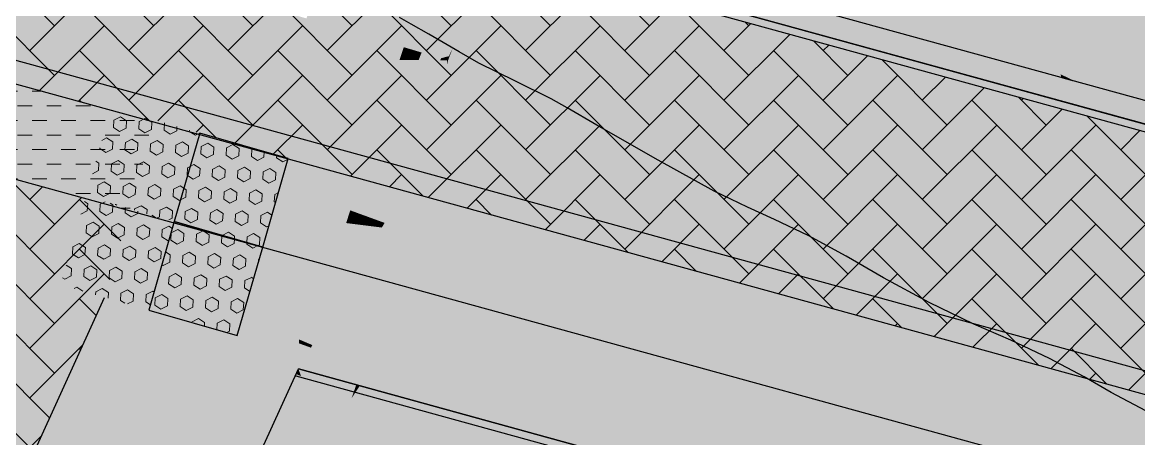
# Model space of a CAD drawing. Header units: millimetres. Extents: x 340454 to 342791, y 6993867 to 6995092.
# Drawn here: x 340715.465 to 340720.317, y 6994459.353 to 6994461.161 of the extents above; entities that cross this region are included whole.
import ezdxf

# ---------------------------------------------------------------- set-up
doc = ezdxf.new("R2010")
doc.units = ezdxf.units.MM
doc.header["$LTSCALE"] = 10
for name, color, linetype in [('A-MODELAGEM', 7, 'Continuous'), ('Alinhamento', 7, 'Continuous'), ('ANGICO', 7, 'Continuous'), ('Cotas', 7, 'Continuous'), ('F-HZ-CORREDOR-FEAT', 2, 'Continuous'), ('Lotes', 7, 'Continuous'), ('T-HM-CURVA_MESTRA', 20, 'Continuous'), ('TRAMA', 7, 'Continuous'), ('URB-Quadras', 3, 'Continuous')]:
    doc.layers.add(name, color=color, linetype=linetype)
pattern_1 = [(0, (337861.49948, 6993610.78793), (0.0635, 0.0635), [0.0635, -0.0635])]
pattern_2 = [(45, (337861.49948, 6993610.78793), (0, 0.215526147), [0.4572, -0.1524]), (135, (337861.60724, 6993610.8957), (2e-17, 0.215526147), [0.4572, -0.1524])]
pattern_3 = [(147, (337861.307297, 6993610.8433), (-0.0299511238, -0.0461206861), [0.03175, -0.0635]), (267, (337861.307297, 6993610.8433), (0.0549172477, -0.002878091), [0.03175, -0.0635]), (207, (337861.28067, 6993610.86059), (0.0249661239, -0.0489987771), [0.03175, -0.0635])]

msp = doc.modelspace()

# ---------------------------------------------------------------- hatches: boundary and pattern name
at = {"layer": 'ANGICO', "lineweight": 20, "transparency": 33554687}
h = msp.add_hatch(dxfattribs=at)
h.set_pattern_fill('DASH', color=253, scale=0.02, double=1)
h.set_pattern_definition(pattern_1)
h.paths.add_polyline_path([(340715.0564, 6994460.9969, -0.010047), (340714.912, 6994460.6217), (340715.9303, 6994460.3421), (340715.933, 6994460.3514), (340716.0411, 6994460.7265)])
at = {"layer": 'ANGICO', "lineweight": 20, "transparency": 33554679}
h = msp.add_hatch(dxfattribs=at)
h.set_pattern_fill('HEX', color=253, scale=0.01, angle=147, double=1)
h.set_pattern_definition(pattern_3)
h.paths.add_polyline_path([(340715.8516, 6994460.7911), (340715.7408, 6994460.4067), (340716.1252, 6994460.296), (340716.2359, 6994460.6804)])
h = msp.add_hatch(dxfattribs=at)
h.set_pattern_fill('HEX', color=253, scale=0.01, angle=147, double=1)
h.set_pattern_definition(pattern_3)
h.paths.add_polyline_path([(340716.2359, 6994460.6804), (340716.1252, 6994460.296), (340716.5096, 6994460.1853), (340716.6203, 6994460.5696)])
at = {"layer": 'ANGICO', "lineweight": 20, "transparency": 33554687}
h = msp.add_hatch(dxfattribs=at)
h.set_pattern_fill('DASH', color=253, scale=0.02, double=1)
h.set_pattern_definition(pattern_1)
h.paths.add_polyline_path([(340716.6203, 6994460.5696), (340716.5096, 6994460.1852), (340755.0742, 6994449.5915), (340755.1741, 6994449.976)])
at = {"layer": 'ANGICO', "lineweight": 20, "transparency": 33554679}
h = msp.add_hatch(dxfattribs=at)
h.set_pattern_fill('HEX', color=253, scale=0.01, angle=147, double=1)
h.set_pattern_definition([(147, (340714.82004, 6994458.419936), (-0.0299511, -0.0461207), [0.03175, -0.0635]), (267, (340714.82004, 6994458.419936), (0.0549172, -0.0028781), [0.03175, -0.0635]), (207, (340714.79341, 6994458.43723), (0.0249661, -0.0489988), [0.03175, -0.0635])])
h.paths.add_polyline_path([(340715.7408, 6994460.4067), (340715.6301, 6994460.0224), (340716.0145, 6994459.9116), (340716.1252, 6994460.296)])
h = msp.add_hatch(dxfattribs=at)
h.set_pattern_fill('HEX', color=253, scale=0.01, angle=147, double=1)
h.set_pattern_definition(pattern_3)
h.paths.add_polyline_path([(340716.1252, 6994460.296), (340716.0145, 6994459.9116), (340716.3988, 6994459.8009), (340716.5096, 6994460.1853)])
at = {"layer": 'ANGICO', "lineweight": 20, "transparency": 33554687}
h = msp.add_hatch(dxfattribs=at)
h.set_pattern_fill('DASH', color=253, scale=0.02, double=1)
h.set_pattern_definition(pattern_1)
h.paths.add_polyline_path([(340716.2109, 6994459.855), (340715.8223, 6994459.967), (340712.106, 6994451.8399), (340712.4722, 6994451.6724)])
at = {"layer": 'TRAMA'}
h = msp.add_hatch(dxfattribs=at)
h.set_pattern_fill('AR-HBONE', color=253, scale=0.0015)
h.set_pattern_definition(pattern_2)
edge = h.paths.add_edge_path()
edge.add_arc((340705.6499, 6994464.4001), 10.0032, 340.11008, 346.4156, ccw=False)
edge.add_line((340715.0564, 6994460.9969), (340716.0411, 6994460.7265))
edge.add_line((340716.0411, 6994460.7265), (340716.0438, 6994460.7357))
edge.add_line((340716.0438, 6994460.7357), (340716.4281, 6994460.625))
edge.add_line((340716.4281, 6994460.625), (340716.7862, 6994460.5218))
edge.add_line((340716.7862, 6994460.5218), (340730.9992, 6994456.6183))
edge.add_line((340730.9992, 6994456.6183), (340731.0148, 6994457.7548))
edge.add_line((340731.0148, 6994457.7548), (340715.3732, 6994462.0506))
h = msp.add_hatch(dxfattribs=at)
h.set_pattern_fill('AR-HBONE', color=253, scale=0.0015)
h.set_pattern_definition(pattern_2)
edge = h.paths.add_edge_path()
edge.add_line((340715.8223, 6994459.967), (340715.9303, 6994460.3421))
edge.add_line((340715.9303, 6994460.3421), (340714.912, 6994460.6217))
edge.add_arc((340705.6499, 6994464.4001), 10.0032, 336.95555, 337.80751, ccw=False)
edge.add_line((340714.8548, 6994460.4844), (340711.1097, 6994452.2956))
edge.add_line((340711.1097, 6994452.2956), (340711.4735, 6994452.1292))
edge.add_line((340711.4735, 6994452.1292), (340711.8372, 6994451.9628))
edge.add_line((340711.8372, 6994451.9628), (340712.1084, 6994451.8388))
edge.add_line((340712.1084, 6994451.8388), (340715.8223, 6994459.967))
h = msp.add_hatch(dxfattribs=at)
h.set_pattern_fill('AR-HBONE', color=253, scale=0.0015)
h.set_pattern_definition([(45, (340755.23036, 6994449.10018), (0, 0.21552615), [0.4572, -0.1524]), (135, (340755.33812, 6994449.20794), (2e-17, 0.21552615), [0.4572, -0.1524])])
h.paths.add_polyline_path([(340756.3296, 6994449.254), (340755.847, 6994449.3847), (340755.8457, 6994449.3797), (340754.4102, 6994449.7739), (340754.2778, 6994449.2917, 0.044622), (340755.9825, 6994447.9176)])
h.paths.add_polyline_path([(340716.6553, 6994459.6245), (340720.6048, 6994458.5397), (340720.6108, 6994458.5541), (340720.7985, 6994458.5612), (340720.7889, 6994458.4892), (340720.8948, 6994458.4601), (340720.9078, 6994458.4917), (340721.0493, 6994458.4739), (340721.0785, 6994458.4097), (340721.2063, 6994458.3746), (340721.2507, 6994458.4814), (340721.4384, 6994458.4885), (340721.4156, 6994458.3171), (340721.4964, 6994458.2949), (340721.5476, 6994458.419), (340721.6892, 6994458.4013), (340721.6922, 6994458.3945), (340721.8602, 6994458.4008), (340721.8337, 6994458.2022), (340721.9078, 6994458.1819), (340721.9694, 6994458.3313), (340722.111, 6994458.3136), (340722.2083, 6994458.0994), (340727.5233, 6994456.6396), (340727.5825, 6994456.7821), (340727.7702, 6994456.7892), (340727.7423, 6994456.5795), (340727.8136, 6994456.5599), (340727.8794, 6994456.7197), (340728.021, 6994456.7019), (340728.1242, 6994456.4746), (340728.1248, 6994456.4745), (340728.2223, 6994456.7094), (340728.41, 6994456.7165), (340728.3715, 6994456.4273), (340728.3399, 6994456.4154), (340728.5659, 6994456.3533), (340728.4543, 6994456.4893), (340728.5193, 6994456.647), (340728.6608, 6994456.6293), (340728.6639, 6994456.6225), (340728.8318, 6994456.6288), (340728.7933, 6994456.3396), (340728.7184, 6994456.3114), (340729.0176, 6994456.2293), (340728.8761, 6994456.4016), (340728.9411, 6994456.5593), (340729.0826, 6994456.5416), (340729.1841, 6994456.3181), (340729.09, 6994456.2094), (340754.2778, 6994449.2917), (340754.4102, 6994449.7739), (340716.7018, 6994460.1302), (340716.5096, 6994460.1853), (340716.3988, 6994459.8009), (340716.2109, 6994459.855), (340712.4722, 6994451.6724), (340712.5647, 6994451.6301), (340712.9269, 6994451.4645)])
h = msp.add_hatch(dxfattribs=at)
h.set_pattern_fill('MUDST', color=253, scale=0.8)
h.set_pattern_definition([(0, (340635.80378, 6994418.6693), (0.4, 0.2), [0.2, -0.2, 0, -0.2, 0, -0.2])])
edge = h.paths.add_edge_path()
edge.add_arc((340775.0185, 6994431.6768), 64.7097, 154.412233, 158.620376)
edge.add_line((340714.7618, 6994455.2664), (340748.2707, 6994448.0859))
edge.add_line((340748.2707, 6994448.0859), (340771.8655, 6994443.6619))
edge.add_arc((340774.748, 6994446.1866), 3.8318, 208.0053, 221.214, ccw=False)
edge.add_arc((340767.319, 6994441.4674), 4.9895, 35.8179, 101.4615)
edge.add_arc((340762.8138, 6994458.1365), 12.2919, 226.01774, 286.61018, ccw=False)
edge.add_line((340754.2778, 6994449.2917), (340716.6553, 6994459.6245))

# ---------------------------------------------------------------- linework, layer by layer
at = {"lineweight": 20}
msp.add_lwpolyline([(340722.6258, 6994477.3139, -0.021462), (340715.5969, 6994465.5717, -0.089425), (340715.3822, 6994462.0823), (340754.7892, 6994451.2595), (340758.9926, 6994467.4562), (340722.6258, 6994477.3139, -0.022322)], format="xyb", close=True, dxfattribs=at)
at = {"layer": 'A-MODELAGEM', "color": 161, "linetype": 'Continuous', "lineweight": -3}
for points in [[(340718.3876, 6994463.2629), (340717.8754, 6994461.3978), (340718.9418, 6994461.1049)], [(340719.4602, 6994462.9924), (340718.3876, 6994463.2629), (340718.9418, 6994461.1049)], [(340719.4602, 6994462.9924), (340718.9418, 6994461.1049), (340719.695, 6994460.898)], [(340719.4602, 6994462.9924), (340720.0567, 6994460.9883), (340720.5328, 6994462.7219)], [(340719.4602, 6994462.9924), (340719.9695, 6994460.9665), (340720.0567, 6994460.9883)], [(340719.4602, 6994462.9924), (340719.695, 6994460.898), (340719.9695, 6994460.9665)], [(340720.5328, 6994462.7219), (340720.0567, 6994460.9883), (340720.9071, 6994461.2006)], [(340719.9771, 6994460.9359), (340719.3393, 6994462.5521), (340719.3382, 6994462.5481)], [(340719.9771, 6994460.9359), (340719.8993, 6994461.2458), (340719.3393, 6994462.5521)], [(340719.9771, 6994460.9359), (340719.3371, 6994462.5442), (340719.296, 6994462.3943)], [(340719.9771, 6994460.9359), (340719.3382, 6994462.5481), (340719.3371, 6994462.5442)], [(340719.233, 6994461.1304), (340719.296, 6994462.3943), (340718.9688, 6994461.2031)], [(340719.233, 6994461.1304), (340719.9783, 6994460.9315), (340719.296, 6994462.3943)], [(340719.9772, 6994460.9358), (340719.9771, 6994460.9359), (340719.296, 6994462.3943)], [(340719.9772, 6994460.9356), (340719.9772, 6994460.9358), (340719.296, 6994462.3943)], [(340719.9783, 6994460.9315), (340719.9772, 6994460.9356), (340719.296, 6994462.3943)], [(340720.0341, 6994460.91), (340720.3666, 6994462.1167), (340719.8401, 6994461.4811)], [(340720.0341, 6994460.91), (340720.0352, 6994460.9097), (340720.3666, 6994462.1167)], [(340720.3173, 6994460.8321), (340720.3666, 6994462.1167), (340720.0352, 6994460.9097)], [(340716.6996, 6994461.1784), (340716.8141, 6994461.1446), (340716.8674, 6994461.6746)], [(340716.8674, 6994461.6746), (340716.8141, 6994461.1446), (340717.0865, 6994461.6144)], [(340716.8141, 6994461.1446), (340716.975, 6994461.097), (340717.0865, 6994461.6144)], [(340716.975, 6994461.097), (340717.1367, 6994461.6006), (340717.0865, 6994461.6144)], [(340716.975, 6994461.097), (340717.0117, 6994461.0862), (340717.1367, 6994461.6006)], [(340717.0117, 6994461.0862), (340717.1541, 6994461.5958), (340717.1367, 6994461.6006)], [(340717.0117, 6994461.0862), (340717.0244, 6994461.0824), (340717.1541, 6994461.5958)], [(340717.0244, 6994461.0824), (340717.1223, 6994461.0535), (340717.1541, 6994461.5958)], [(340717.1541, 6994461.5958), (340717.1223, 6994461.0535), (340717.2881, 6994461.5591)], [(340715.0903, 6994461.0086), (340715.6794, 6994461.4799), (340715.3463, 6994461.5712)], [(340717.1223, 6994461.0535), (340717.1562, 6994461.0435), (340717.2881, 6994461.5591)], [(340717.1562, 6994461.0435), (340717.3345, 6994461.5463), (340717.2881, 6994461.5591)], [(340717.1562, 6994461.0435), (340717.181, 6994461.0361), (340717.3345, 6994461.5463)], [(340717.181, 6994461.0361), (340717.3686, 6994461.5369), (340717.3345, 6994461.5463)], [(340717.181, 6994461.0361), (340717.1999, 6994461.0305), (340717.3686, 6994461.5369)], [(340717.1999, 6994461.0305), (340717.3945, 6994461.5298), (340717.3686, 6994461.5369)], [(340717.1999, 6994461.0305), (340717.3385, 6994461.1224), (340717.3945, 6994461.5298)], [(340717.3109, 6994460.9799), (340717.5577, 6994461.485), (340717.355, 6994461.0905)], [(340717.3109, 6994460.9799), (340717.5881, 6994461.4767), (340717.5577, 6994461.485)], [(340717.3945, 6994461.5298), (340717.3385, 6994461.1224), (340717.4133, 6994461.5247)], [(340717.3385, 6994461.1224), (340717.4773, 6994461.4241), (340717.4133, 6994461.5247)], [(340717.3401, 6994461.0596), (340717.3466, 6994461.073), (340717.5136, 6994461.4971)], [(340717.3401, 6994461.0596), (340717.5136, 6994461.4971), (340717.4773, 6994461.4241)], [(340717.3466, 6994461.073), (340717.5204, 6994461.4953), (340717.5136, 6994461.4971)], [(340717.3466, 6994461.073), (340717.355, 6994461.0905), (340717.5204, 6994461.4953)], [(340717.355, 6994461.0905), (340717.5262, 6994461.4937), (340717.5204, 6994461.4953)], [(340717.355, 6994461.0905), (340717.5465, 6994461.4881), (340717.5262, 6994461.4937)], [(340717.355, 6994461.0905), (340717.5577, 6994461.485), (340717.5465, 6994461.4881)], [(340715.0903, 6994461.0086), (340715.0919, 6994461.0086), (340715.6794, 6994461.4799)], [(340715.0919, 6994461.0086), (340715.9719, 6994461.3935), (340715.6794, 6994461.4799)], [(340717.2862, 6994460.8819), (340717.4499, 6994461.0404), (340717.5881, 6994461.4767)], [(340717.2862, 6994460.8819), (340717.5881, 6994461.4767), (340717.3109, 6994460.9799)], [(340717.7249, 6994460.4063), (340717.7191, 6994461.4407), (340717.3948, 6994460.8922)], [(340717.3948, 6994460.8922), (340717.7191, 6994461.4407), (340717.4768, 6994461.0879)], [(340717.4499, 6994461.0404), (340717.6245, 6994461.4667), (340717.5881, 6994461.4767)], [(340717.4768, 6994461.0879), (340717.6245, 6994461.4667), (340717.4499, 6994461.0404)], [(340717.4768, 6994461.0879), (340717.6343, 6994461.464), (340717.6245, 6994461.4667)], [(340717.4768, 6994461.0879), (340717.6827, 6994461.4507), (340717.6343, 6994461.464)], [(340717.4768, 6994461.0879), (340717.7191, 6994461.4407), (340717.6827, 6994461.4507)], [(340717.7249, 6994460.4063), (340717.7503, 6994461.4321), (340717.7191, 6994461.4407)], [(340720.0341, 6994460.91), (340720.0341, 6994460.91), (340719.8401, 6994461.4811)], [(340720.0341, 6994460.91), (340719.8401, 6994461.4811), (340719.8423, 6994461.4724)], [(340720.034, 6994460.9101), (340720.0341, 6994460.91), (340719.8423, 6994461.4724)], [(340720.034, 6994460.9101), (340719.8423, 6994461.4724), (340719.8993, 6994461.2458)], [(340715.0919, 6994461.0086), (340716.6955, 6994460.9999), (340715.9719, 6994461.3935)], [(340715.9719, 6994461.3935), (340716.6955, 6994460.9999), (340716.6996, 6994461.1784)], [(340717.335, 6994461.0489), (340717.4773, 6994461.4241), (340717.3385, 6994461.1224)], [(340717.335, 6994461.0489), (340717.3401, 6994461.0596), (340717.4773, 6994461.4241)], [(340717.7249, 6994460.4063), (340717.7406, 6994460.4102), (340717.7503, 6994461.4321)], [(340717.7406, 6994460.4102), (340717.7544, 6994460.4136), (340717.7503, 6994461.4321)], [(340717.7544, 6994460.4136), (340717.7772, 6994461.4247), (340717.7503, 6994461.4321)], [(340717.7544, 6994460.4136), (340717.7935, 6994460.4234), (340717.7772, 6994461.4247)], [(340717.7935, 6994460.4234), (340717.8516, 6994461.4043), (340717.7772, 6994461.4247)], [(340717.7935, 6994460.4234), (340717.8064, 6994460.4266), (340717.8516, 6994461.4043)], [(340717.8064, 6994460.4266), (340717.8754, 6994461.3978), (340717.8516, 6994461.4043)], [(340717.8064, 6994460.4266), (340718.6096, 6994460.6271), (340717.8754, 6994461.3978)], [(340717.8754, 6994461.3978), (340718.6096, 6994460.6271), (340718.9418, 6994461.1049)], [(340720.0267, 6994460.9121), (340720.034, 6994460.9101), (340719.8993, 6994461.2458)], [(340720.0267, 6994460.9121), (340719.8993, 6994461.2458), (340719.9771, 6994460.9359)], [(340720.9071, 6994461.2006), (340720.0567, 6994460.9883), (340721.0748, 6994460.5191)], [(340716.6996, 6994461.1784), (340716.6955, 6994460.9999), (340716.8141, 6994461.1446)], [(340716.6955, 6994460.9999), (340716.7995, 6994460.9993), (340716.8141, 6994461.1446)], [(340716.8141, 6994461.1446), (340716.7995, 6994460.9993), (340716.9537, 6994460.9985)], [(340716.8141, 6994461.1446), (340716.9537, 6994460.9985), (340716.975, 6994461.097)], [(340716.975, 6994461.097), (340716.9537, 6994460.9985), (340716.9904, 6994460.9983)], [(340716.975, 6994461.097), (340716.9904, 6994460.9983), (340717.0117, 6994461.0862)], [(340717.1999, 6994461.0305), (340717.2847, 6994461.0055), (340717.3385, 6994461.1224)], [(340717.2847, 6994461.0055), (340717.3185, 6994461.0146), (340717.3385, 6994461.1224)], [(340717.3185, 6994461.0146), (340717.335, 6994461.0489), (340717.3385, 6994461.1224)], [(340718.6096, 6994460.6271), (340718.9133, 6994460.7029), (340718.9418, 6994461.1049)], [(340718.9133, 6994460.7029), (340719.695, 6994460.898), (340718.9418, 6994461.1049)], [(340719.9799, 6994460.925), (340719.9783, 6994460.9315), (340719.233, 6994461.1304)], [(340717.0117, 6994461.0862), (340716.9904, 6994460.9983), (340717.0032, 6994460.9982)], [(340717.0117, 6994461.0862), (340717.0032, 6994460.9982), (340717.0244, 6994461.0824)], [(340717.0032, 6994460.9982), (340717.104, 6994460.9976), (340717.0244, 6994461.0824)], [(340717.0244, 6994461.0824), (340717.104, 6994460.9976), (340717.1223, 6994461.0535)], [(340717.104, 6994460.9976), (340717.1399, 6994460.9975), (340717.1223, 6994461.0535)], [(340717.1223, 6994461.0535), (340717.1399, 6994460.9975), (340717.1562, 6994461.0435)], [(340717.3109, 6994460.9799), (340717.355, 6994461.0905), (340717.3151, 6994460.9965)], [(340717.3151, 6994460.9965), (340717.355, 6994461.0905), (340717.3466, 6994461.073)], [(340717.3151, 6994460.9965), (340717.3466, 6994461.073), (340717.3401, 6994461.0596)], [(340717.3151, 6994460.9965), (340717.3401, 6994461.0596), (340717.335, 6994461.0489)], [(340717.3151, 6994460.9965), (340717.335, 6994461.0489), (340717.3185, 6994461.0146)], [(340717.3948, 6994460.8922), (340717.4768, 6994461.0879), (340717.4499, 6994461.0404)], [(340715.0514, 6994460.9264), (340715.6687, 6994460.4403), (340715.0862, 6994461.0025)], [(340715.0862, 6994461.0025), (340715.6687, 6994460.4403), (340715.7584, 6994460.4291)], [(340715.0862, 6994461.0025), (340715.7584, 6994460.4291), (340715.0982, 6994460.9984)], [(340715.0919, 6994461.0086), (340715.0982, 6994460.9984), (340716.6955, 6994460.9999)], [(340715.0982, 6994460.9984), (340716.682, 6994460.4206), (340716.6955, 6994460.9999)], [(340716.6955, 6994460.9999), (340716.682, 6994460.4206), (340716.7995, 6994460.9993)], [(340716.7995, 6994460.9993), (340716.682, 6994460.4206), (340716.7391, 6994460.3998)], [(340716.7995, 6994460.9993), (340716.7391, 6994460.3998), (340716.9537, 6994460.9985)], [(340717.1399, 6994460.9975), (340717.1665, 6994460.9973), (340717.1562, 6994461.0435)], [(340717.1562, 6994461.0435), (340717.1665, 6994460.9973), (340717.181, 6994461.0361)], [(340717.1665, 6994460.9973), (340717.1869, 6994460.9972), (340717.181, 6994461.0361)], [(340717.181, 6994461.0361), (340717.1869, 6994460.9972), (340717.1999, 6994461.0305)], [(340717.1869, 6994460.9972), (340717.2807, 6994460.9967), (340717.1999, 6994461.0305)], [(340717.1999, 6994461.0305), (340717.2807, 6994460.9967), (340717.2847, 6994461.0055)], [(340717.2275, 6994460.6487), (340717.4499, 6994461.0404), (340717.2862, 6994460.8819)], [(340717.2275, 6994460.6487), (340717.3762, 6994460.8606), (340717.4499, 6994461.0404)], [(340717.2807, 6994460.9967), (340717.3097, 6994460.9965), (340717.2847, 6994461.0055)], [(340717.2847, 6994461.0055), (340717.3104, 6994460.9979), (340717.3185, 6994461.0146)], [(340717.2847, 6994461.0055), (340717.3097, 6994460.9965), (340717.3104, 6994460.9979)], [(340717.3104, 6994460.9979), (340717.3151, 6994460.9965), (340717.3185, 6994461.0146)], [(340717.3948, 6994460.8922), (340717.4499, 6994461.0404), (340717.3762, 6994460.8606)], [(340715.0982, 6994460.9984), (340715.7633, 6994460.4285), (340716.682, 6994460.4206)], [(340715.0982, 6994460.9984), (340715.7584, 6994460.4291), (340715.7633, 6994460.4285)], [(340716.7391, 6994460.3998), (340716.8184, 6994460.3709), (340716.9537, 6994460.9985)], [(340716.9537, 6994460.9985), (340716.8184, 6994460.3709), (340716.8363, 6994460.3643)], [(340716.9537, 6994460.9985), (340716.8363, 6994460.3643), (340716.9904, 6994460.9983)], [(340716.8363, 6994460.3643), (340716.8425, 6994460.3621), (340716.9904, 6994460.9983)], [(340716.9904, 6994460.9983), (340716.8425, 6994460.3621), (340717.0032, 6994460.9982)], [(340716.8425, 6994460.3621), (340716.89, 6994460.3448), (340717.0032, 6994460.9982)], [(340717.0032, 6994460.9982), (340716.89, 6994460.3448), (340717.104, 6994460.9976)], [(340716.89, 6994460.3448), (340716.9063, 6994460.3388), (340717.104, 6994460.9976)], [(340716.9063, 6994460.3388), (340717.1399, 6994460.9975), (340717.104, 6994460.9976)], [(340716.9063, 6994460.3388), (340716.9182, 6994460.3345), (340717.1399, 6994460.9975)], [(340716.9182, 6994460.3345), (340717.1665, 6994460.9973), (340717.1399, 6994460.9975)], [(340716.9182, 6994460.3345), (340716.9273, 6994460.3311), (340717.1665, 6994460.9973)], [(340716.9273, 6994460.3311), (340717.1869, 6994460.9972), (340717.1665, 6994460.9973)], [(340716.9273, 6994460.3311), (340716.9678, 6994460.3164), (340717.1869, 6994460.9972)], [(340716.9678, 6994460.3164), (340717.2807, 6994460.9967), (340717.1869, 6994460.9972)], [(340716.9678, 6994460.3164), (340716.98, 6994460.3119), (340717.2807, 6994460.9967)], [(340716.98, 6994460.3119), (340717.3097, 6994460.9965), (340717.2807, 6994460.9967)], [(340716.98, 6994460.3119), (340717.3109, 6994460.9799), (340717.3097, 6994460.9965)], [(340716.98, 6994460.3119), (340716.9839, 6994460.3105), (340717.3109, 6994460.9799)], [(340716.9839, 6994460.3105), (340717.2862, 6994460.8819), (340717.3109, 6994460.9799)], [(340717.3097, 6994460.9965), (340717.3151, 6994460.9965), (340717.3104, 6994460.9979)], [(340717.3097, 6994460.9965), (340717.3109, 6994460.9799), (340717.3151, 6994460.9965)], [(340719.9695, 6994460.9665), (340719.695, 6994460.898), (340720.0083, 6994460.812)], [(340720.0567, 6994460.9883), (340719.9695, 6994460.9665), (340720.0083, 6994460.812)], [(340720.0567, 6994460.9883), (340720.0083, 6994460.812), (340721.0748, 6994460.5191)], [(340715.0514, 6994460.9264), (340715.0321, 6994460.8721), (340715.6003, 6994460.4489)], [(340715.0514, 6994460.9264), (340715.6003, 6994460.4489), (340715.6687, 6994460.4403)], [(340720.0266, 6994460.9121), (340720.0267, 6994460.9121), (340719.9771, 6994460.9359)], [(340720.0266, 6994460.9121), (340719.9771, 6994460.9359), (340719.9772, 6994460.9358)], [(340720.0265, 6994460.9121), (340720.0266, 6994460.9121), (340719.9772, 6994460.9358)], [(340720.0265, 6994460.9121), (340719.9772, 6994460.9358), (340719.9772, 6994460.9356)], [(340720.0265, 6994460.9121), (340719.9772, 6994460.9356), (340719.9817, 6994460.9245)], [(340719.9815, 6994460.9245), (340719.9817, 6994460.9245), (340719.9772, 6994460.9356)], [(340719.9815, 6994460.9245), (340719.9772, 6994460.9356), (340719.9783, 6994460.9315)], [(340719.9815, 6994460.9245), (340719.9783, 6994460.9315), (340719.9799, 6994460.925)], [(340715.0321, 6994460.8721), (340714.972, 6994460.7033), (340715.6003, 6994460.4489)], [(340716.9839, 6994460.3105), (340716.9943, 6994460.3067), (340717.2862, 6994460.8819)], [(340716.9943, 6994460.3067), (340717.2275, 6994460.6487), (340717.2862, 6994460.8819)], [(340717.1291, 6994460.2575), (340717.7249, 6994460.4063), (340717.3948, 6994460.8922)], [(340717.1291, 6994460.2575), (340717.3948, 6994460.8922), (340717.3762, 6994460.8606)], [(340717.1291, 6994460.2575), (340717.3762, 6994460.8606), (340717.2102, 6994460.5798)], [(340717.2102, 6994460.5798), (340717.3762, 6994460.8606), (340717.2275, 6994460.6487)], [(340718.7973, 6994459.0705), (340719.695, 6994460.898), (340718.9133, 6994460.7029)], [(340718.7973, 6994459.0705), (340720.0083, 6994460.812), (340719.695, 6994460.898)], [(340718.7973, 6994459.0705), (340719.8639, 6994458.7776), (340720.0083, 6994460.812)], [(340719.8639, 6994458.7776), (340721.0748, 6994460.5191), (340720.0083, 6994460.812)], [(340714.9121, 6994460.535), (340715.6003, 6994460.4489), (340714.972, 6994460.7033)], [(340718.7973, 6994459.0705), (340718.9133, 6994460.7029), (340718.6096, 6994460.6271)], [(340716.9943, 6994460.3067), (340717.0267, 6994460.2949), (340717.2275, 6994460.6487)], [(340717.0267, 6994460.2949), (340717.2102, 6994460.5798), (340717.2275, 6994460.6487)], [(340717.7308, 6994459.3634), (340718.7973, 6994459.0705), (340718.6096, 6994460.6271)], [(340717.7308, 6994459.3634), (340718.6096, 6994460.6271), (340717.8064, 6994460.4266)], [(340717.0267, 6994460.2949), (340717.0391, 6994460.2904), (340717.2102, 6994460.5798)], [(340717.0391, 6994460.2904), (340717.1291, 6994460.2575), (340717.2102, 6994460.5798)], [(340714.9083, 6994460.5241), (340714.8667, 6994460.4182), (340715.8207, 6994460.0732)], [(340714.9088, 6994460.5254), (340714.9083, 6994460.5241), (340715.8207, 6994460.0732)], [(340714.9095, 6994460.5272), (340714.9088, 6994460.5254), (340715.8262, 6994460.0712)], [(340714.9088, 6994460.5254), (340715.8207, 6994460.0732), (340715.8262, 6994460.0712)], [(340714.9088, 6994460.5254), (340715.8262, 6994460.0712), (340714.9088, 6994460.5254)], [(340714.9095, 6994460.5272), (340715.8262, 6994460.0712), (340714.9544, 6994460.509)], [(340714.9107, 6994460.5308), (340715.6003, 6994460.4489), (340714.9121, 6994460.535)], [(340714.9107, 6994460.5308), (340714.9544, 6994460.509), (340715.6003, 6994460.4489)], [(340719.8639, 6994458.7776), (340720.9304, 6994458.4847), (340721.0748, 6994460.5191)], [(340714.9544, 6994460.509), (340716.2632, 6994459.9551), (340715.6003, 6994460.4489)], [(340714.9544, 6994460.509), (340715.8484, 6994460.0632), (340716.2632, 6994459.9551)], [(340714.9544, 6994460.509), (340715.8262, 6994460.0712), (340715.8484, 6994460.0632)], [(340714.8664, 6994460.4174), (340714.8661, 6994460.4165), (340716.6643, 6994459.6563)], [(340714.8664, 6994460.4174), (340715.8207, 6994460.0732), (340714.8667, 6994460.4182)], [(340714.8664, 6994460.4174), (340716.6643, 6994459.6563), (340715.8207, 6994460.0732)], [(340715.6003, 6994460.4489), (340716.2632, 6994459.9551), (340715.6687, 6994460.4403)], [(340715.6687, 6994460.4403), (340716.31, 6994459.9353), (340715.7584, 6994460.4291)], [(340715.6687, 6994460.4403), (340716.2632, 6994459.9551), (340716.31, 6994459.9353)], [(340715.7584, 6994460.4291), (340716.3641, 6994459.9124), (340715.7633, 6994460.4285)], [(340715.7584, 6994460.4291), (340716.31, 6994459.9353), (340716.3641, 6994459.9124)], [(340715.7633, 6994460.4285), (340716.6795, 6994460.3138), (340716.682, 6994460.4206)], [(340715.7633, 6994460.4285), (340716.3668, 6994459.9112), (340716.6795, 6994460.3138)], [(340715.7633, 6994460.4285), (340716.3641, 6994459.9124), (340716.3668, 6994459.9112)], [(340716.682, 6994460.4206), (340716.6795, 6994460.3138), (340716.7391, 6994460.3998)], [(340717.7308, 6994459.3634), (340717.8064, 6994460.4266), (340717.7935, 6994460.4234)], [(340717.7308, 6994459.3634), (340717.7935, 6994460.4234), (340717.7544, 6994460.4136)], [(340714.866, 6994460.4163), (340714.7192, 6994460.08), (340716.5435, 6994459.6826)], [(340714.866, 6994460.4163), (340716.6643, 6994459.6563), (340714.8661, 6994460.4165)], [(340714.866, 6994460.4163), (340716.5435, 6994459.6826), (340716.6643, 6994459.6563)], [(340716.6795, 6994460.3138), (340716.7298, 6994460.3075), (340716.7391, 6994460.3998)], [(340716.7391, 6994460.3998), (340716.7298, 6994460.3075), (340716.8184, 6994460.3709)], [(340716.7298, 6994460.3075), (340716.8027, 6994460.2984), (340716.8184, 6994460.3709)], [(340716.8184, 6994460.3709), (340716.8027, 6994460.2984), (340716.8363, 6994460.3643)], [(340717.7308, 6994459.3634), (340717.7249, 6994460.4063), (340717.1291, 6994460.2575)], [(340717.7308, 6994459.3634), (340717.7406, 6994460.4102), (340717.7249, 6994460.4063)], [(340717.7308, 6994459.3634), (340717.7544, 6994460.4136), (340717.7406, 6994460.4102)], [(340716.8027, 6994460.2984), (340716.8198, 6994460.2962), (340716.8363, 6994460.3643)], [(340716.8363, 6994460.3643), (340716.8198, 6994460.2962), (340716.8257, 6994460.2955)], [(340716.8363, 6994460.3643), (340716.8257, 6994460.2955), (340716.8425, 6994460.3621)], [(340716.8425, 6994460.3621), (340716.8257, 6994460.2955), (340716.8719, 6994460.2897)], [(340716.8425, 6994460.3621), (340716.8719, 6994460.2897), (340716.89, 6994460.3448)], [(340716.8719, 6994460.2897), (340716.8882, 6994460.2877), (340716.89, 6994460.3448)], [(340716.89, 6994460.3448), (340716.8882, 6994460.2877), (340716.9063, 6994460.3388)], [(340716.8882, 6994460.2877), (340716.9002, 6994460.2862), (340716.9063, 6994460.3388)], [(340716.9063, 6994460.3388), (340716.9002, 6994460.2862), (340716.9182, 6994460.3345)], [(340716.9002, 6994460.2862), (340716.9093, 6994460.285), (340716.9182, 6994460.3345)], [(340716.9182, 6994460.3345), (340716.9093, 6994460.285), (340716.9273, 6994460.3311)], [(340716.9093, 6994460.285), (340716.951, 6994460.2798), (340716.9273, 6994460.3311)], [(340716.9273, 6994460.3311), (340716.951, 6994460.2798), (340716.9678, 6994460.3164)], [(340716.3668, 6994459.9112), (340716.6672, 6994459.7841), (340716.6795, 6994460.3138)], [(340716.6795, 6994460.3138), (340716.6672, 6994459.7841), (340716.7298, 6994460.3075)], [(340716.7298, 6994460.3075), (340716.6672, 6994459.7841), (340716.6767, 6994459.7801)], [(340716.7298, 6994460.3075), (340716.6767, 6994459.7801), (340716.8027, 6994460.2984)], [(340716.8027, 6994460.2984), (340716.6767, 6994459.7801), (340716.6898, 6994459.7746)], [(340716.8027, 6994460.2984), (340716.6898, 6994459.7746), (340716.8198, 6994460.2962)], [(340716.8198, 6994460.2962), (340716.6898, 6994459.7746), (340716.6927, 6994459.7733)], [(340716.8198, 6994460.2962), (340716.6927, 6994459.7733), (340716.8257, 6994460.2955)], [(340716.8257, 6994460.2955), (340716.6927, 6994459.7733), (340716.6937, 6994459.7729)], [(340716.8257, 6994460.2955), (340716.6937, 6994459.7729), (340716.7014, 6994459.7696)], [(340716.8257, 6994460.2955), (340716.7014, 6994459.7696), (340716.8719, 6994460.2897)], [(340716.7014, 6994459.7696), (340716.7041, 6994459.7685), (340716.8719, 6994460.2897)], [(340716.7041, 6994459.7685), (340716.8882, 6994460.2877), (340716.8719, 6994460.2897)], [(340716.7041, 6994459.7685), (340716.706, 6994459.7677), (340716.8882, 6994460.2877)], [(340716.706, 6994459.7677), (340716.9002, 6994460.2862), (340716.8882, 6994460.2877)], [(340716.706, 6994459.7677), (340716.7075, 6994459.7671), (340716.9002, 6994460.2862)], [(340716.7075, 6994459.7671), (340716.9093, 6994460.285), (340716.9002, 6994460.2862)], [(340716.7075, 6994459.7671), (340716.714, 6994459.7643), (340716.9093, 6994460.285)], [(340716.714, 6994459.7643), (340716.951, 6994460.2798), (340716.9093, 6994460.285)], [(340716.714, 6994459.7643), (340716.7159, 6994459.7635), (340716.951, 6994460.2798)], [(340716.7159, 6994459.7635), (340716.9638, 6994460.2782), (340716.951, 6994460.2798)], [(340716.7159, 6994459.7635), (340716.7165, 6994459.7632), (340716.9638, 6994460.2782)], [(340716.7165, 6994459.7632), (340716.9679, 6994460.2777), (340716.9638, 6994460.2782)], [(340716.7165, 6994459.7632), (340716.7182, 6994459.7625), (340716.9679, 6994460.2777)], [(340716.7182, 6994459.7625), (340716.9789, 6994460.2763), (340716.9679, 6994460.2777)], [(340716.7182, 6994459.7625), (340716.7233, 6994459.7604), (340716.9789, 6994460.2763)], [(340716.7233, 6994459.7604), (340717.0137, 6994460.272), (340716.9789, 6994460.2763)], [(340716.7233, 6994459.7604), (340716.7253, 6994459.7595), (340717.0137, 6994460.272)], [(340716.7253, 6994459.7595), (340717.0272, 6994460.2703), (340717.0137, 6994460.272)], [(340716.951, 6994460.2798), (340716.9638, 6994460.2782), (340716.9678, 6994460.3164)], [(340716.9678, 6994460.3164), (340716.9638, 6994460.2782), (340716.98, 6994460.3119)], [(340716.9638, 6994460.2782), (340716.9679, 6994460.2777), (340716.98, 6994460.3119)], [(340716.9679, 6994460.2777), (340716.9839, 6994460.3105), (340716.98, 6994460.3119)], [(340716.9679, 6994460.2777), (340716.9789, 6994460.2763), (340716.9839, 6994460.3105)], [(340716.9839, 6994460.3105), (340716.9789, 6994460.2763), (340716.9943, 6994460.3067)], [(340716.9789, 6994460.2763), (340717.0137, 6994460.272), (340716.9943, 6994460.3067)], [(340716.9943, 6994460.3067), (340717.0137, 6994460.272), (340717.0267, 6994460.2949)], [(340717.0137, 6994460.272), (340717.0272, 6994460.2703), (340717.0267, 6994460.2949)], [(340717.0267, 6994460.2949), (340717.0272, 6994460.2703), (340717.0391, 6994460.2904)], [(340717.0272, 6994460.2703), (340717.1291, 6994460.2575), (340717.0391, 6994460.2904)], [(340716.7253, 6994459.7595), (340716.9439, 6994459.667), (340717.0272, 6994460.2703)], [(340717.0272, 6994460.2703), (340716.9439, 6994459.667), (340717.1291, 6994460.2575)], [(340716.9439, 6994459.667), (340717.0191, 6994459.5589), (340717.1291, 6994460.2575)], [(340717.0191, 6994459.5589), (340717.7308, 6994459.3634), (340717.1291, 6994460.2575)], [(340714.7192, 6994460.08), (340714.63, 6994459.8706), (340716.5435, 6994459.6826)], [(340715.8207, 6994460.0732), (340716.6643, 6994459.6563), (340715.8262, 6994460.0712)], [(340715.8262, 6994460.0712), (340716.6643, 6994459.6563), (340715.8484, 6994460.0632)], [(340715.8484, 6994460.0632), (340716.6643, 6994459.6563), (340716.3725, 6994459.8736)], [(340715.8484, 6994460.0632), (340716.3725, 6994459.8736), (340716.2632, 6994459.9551)], [(340716.2632, 6994459.9551), (340716.3725, 6994459.8736), (340716.31, 6994459.9353)], [(340716.31, 6994459.9353), (340716.3725, 6994459.8736), (340716.4017, 6994459.8631)], [(340716.31, 6994459.9353), (340716.4017, 6994459.8631), (340716.3641, 6994459.9124)], [(340716.3641, 6994459.9124), (340716.4368, 6994459.8504), (340716.3668, 6994459.9112)], [(340716.3641, 6994459.9124), (340716.4017, 6994459.8631), (340716.4368, 6994459.8504)], [(340716.3668, 6994459.9112), (340716.4386, 6994459.8498), (340716.6672, 6994459.7841)], [(340716.3668, 6994459.9112), (340716.4368, 6994459.8504), (340716.4386, 6994459.8498)], [(340714.6171, 6994459.8399), (340714.6134, 6994459.8325), (340715.711, 6994459.0073)], [(340714.6171, 6994459.8399), (340715.711, 6994459.0073), (340714.6242, 6994459.8362)], [(340714.6177, 6994459.8412), (340716.6239, 6994459.5678), (340714.6239, 6994459.8564)], [(340714.6177, 6994459.8412), (340714.6242, 6994459.8362), (340716.6239, 6994459.5678)], [(340714.6245, 6994459.8579), (340714.6239, 6994459.8564), (340716.6239, 6994459.5678)], [(340714.6242, 6994459.8362), (340715.7177, 6994459.0059), (340716.3429, 6994458.9529)], [(340714.6242, 6994459.8362), (340715.711, 6994459.0073), (340715.7177, 6994459.0059)], [(340714.6242, 6994459.8362), (340716.3429, 6994458.9529), (340716.6239, 6994459.5678)], [(340714.6245, 6994459.8579), (340716.5845, 6994459.6647), (340714.6298, 6994459.8703)], [(340714.6245, 6994459.8579), (340716.6239, 6994459.5678), (340716.5845, 6994459.6647)], [(340714.63, 6994459.8706), (340714.6298, 6994459.8703), (340716.5845, 6994459.6647)], [(340714.63, 6994459.8706), (340716.5845, 6994459.6647), (340716.5435, 6994459.6826)], [(340716.3725, 6994459.8736), (340716.6643, 6994459.6563), (340716.4017, 6994459.8631)], [(340716.4017, 6994459.8631), (340716.6643, 6994459.6563), (340716.4368, 6994459.8504)], [(340716.4368, 6994459.8504), (340716.6643, 6994459.6563), (340716.4386, 6994459.8498)], [(340716.4386, 6994459.8498), (340716.6643, 6994459.6563), (340716.6669, 6994459.7672)], [(340716.4386, 6994459.8498), (340716.6669, 6994459.7672), (340716.6672, 6994459.7841)], [(340714.3453, 6994459.3008), (340715.711, 6994459.0073), (340714.5928, 6994459.7916)], [(340714.6134, 6994459.8325), (340714.5928, 6994459.7916), (340715.711, 6994459.0073)], [(340716.6669, 6994459.7672), (340716.6643, 6994459.6563), (340716.6751, 6994459.7642)], [(340716.6751, 6994459.7642), (340716.6643, 6994459.6563), (340716.6867, 6994459.76)], [(340716.6867, 6994459.76), (340716.6643, 6994459.6563), (340716.6893, 6994459.7591)], [(340716.6893, 6994459.7591), (340716.6643, 6994459.6563), (340716.6902, 6994459.7588)], [(340716.6902, 6994459.7588), (340716.6643, 6994459.6563), (340716.6971, 6994459.7563)], [(340716.6643, 6994459.6563), (340716.6994, 6994459.7554), (340716.6971, 6994459.7563)], [(340716.6643, 6994459.6563), (340716.7012, 6994459.7548), (340716.6994, 6994459.7554)], [(340716.6643, 6994459.6563), (340716.7025, 6994459.7543), (340716.7012, 6994459.7548)], [(340716.6643, 6994459.6563), (340716.7084, 6994459.7522), (340716.7025, 6994459.7543)], [(340716.6643, 6994459.6563), (340716.7101, 6994459.7515), (340716.7084, 6994459.7522)], [(340716.6643, 6994459.6563), (340716.7107, 6994459.7513), (340716.7101, 6994459.7515)], [(340716.6643, 6994459.6563), (340716.7122, 6994459.7508), (340716.7107, 6994459.7513)], [(340716.6643, 6994459.6563), (340716.7169, 6994459.7491), (340716.7122, 6994459.7508)], [(340716.6643, 6994459.6563), (340716.7187, 6994459.7484), (340716.7169, 6994459.7491)], [(340716.6643, 6994459.6563), (340716.916, 6994459.5872), (340716.7187, 6994459.7484)], [(340716.6672, 6994459.7841), (340716.6669, 6994459.7672), (340716.6767, 6994459.7801)], [(340716.6669, 6994459.7672), (340716.6751, 6994459.7642), (340716.6767, 6994459.7801)], [(340716.6767, 6994459.7801), (340716.6751, 6994459.7642), (340716.6898, 6994459.7746)], [(340716.6751, 6994459.7642), (340716.6867, 6994459.76), (340716.6898, 6994459.7746)], [(340716.6898, 6994459.7746), (340716.6867, 6994459.76), (340716.6927, 6994459.7733)], [(340716.6867, 6994459.76), (340716.6893, 6994459.7591), (340716.6927, 6994459.7733)], [(340716.6927, 6994459.7733), (340716.6893, 6994459.7591), (340716.6937, 6994459.7729)], [(340716.6937, 6994459.7729), (340716.6893, 6994459.7591), (340716.6902, 6994459.7588)], [(340716.6937, 6994459.7729), (340716.6902, 6994459.7588), (340716.7014, 6994459.7696)], [(340716.6902, 6994459.7588), (340716.6971, 6994459.7563), (340716.7014, 6994459.7696)], [(340716.7014, 6994459.7696), (340716.6971, 6994459.7563), (340716.7041, 6994459.7685)], [(340716.6971, 6994459.7563), (340716.6994, 6994459.7554), (340716.7041, 6994459.7685)], [(340716.6994, 6994459.7554), (340716.706, 6994459.7677), (340716.7041, 6994459.7685)], [(340716.6994, 6994459.7554), (340716.7012, 6994459.7548), (340716.706, 6994459.7677)], [(340716.7012, 6994459.7548), (340716.7075, 6994459.7671), (340716.706, 6994459.7677)], [(340716.7012, 6994459.7548), (340716.7025, 6994459.7543), (340716.7075, 6994459.7671)], [(340716.7025, 6994459.7543), (340716.7084, 6994459.7522), (340716.7075, 6994459.7671)], [(340716.7075, 6994459.7671), (340716.7084, 6994459.7522), (340716.714, 6994459.7643)], [(340716.7084, 6994459.7522), (340716.7101, 6994459.7515), (340716.714, 6994459.7643)], [(340716.714, 6994459.7643), (340716.7101, 6994459.7515), (340716.7159, 6994459.7635)], [(340716.7101, 6994459.7515), (340716.7107, 6994459.7513), (340716.7159, 6994459.7635)], [(340716.7107, 6994459.7513), (340716.7165, 6994459.7632), (340716.7159, 6994459.7635)], [(340716.7107, 6994459.7513), (340716.7122, 6994459.7508), (340716.7165, 6994459.7632)], [(340716.7122, 6994459.7508), (340716.7182, 6994459.7625), (340716.7165, 6994459.7632)], [(340716.7122, 6994459.7508), (340716.7169, 6994459.7491), (340716.7182, 6994459.7625)], [(340716.7182, 6994459.7625), (340716.7169, 6994459.7491), (340716.7233, 6994459.7604)], [(340716.7169, 6994459.7491), (340716.7187, 6994459.7484), (340716.7233, 6994459.7604)], [(340716.7187, 6994459.7484), (340716.7253, 6994459.7595), (340716.7233, 6994459.7604)], [(340716.7187, 6994459.7484), (340716.9439, 6994459.667), (340716.7253, 6994459.7595)], [(340716.7187, 6994459.7484), (340716.916, 6994459.5872), (340716.9439, 6994459.667)], [(340716.5435, 6994459.6826), (340716.5845, 6994459.6647), (340716.6643, 6994459.6563)], [(340716.5845, 6994459.6647), (340716.6239, 6994459.5678), (340716.6542, 6994459.6342)], [(340716.5845, 6994459.6647), (340716.6542, 6994459.6342), (340716.6643, 6994459.6563)], [(340716.6542, 6994459.6342), (340716.6761, 6994459.6246), (340716.6643, 6994459.6563)], [(340716.6761, 6994459.6246), (340716.916, 6994459.5872), (340716.6643, 6994459.6563)], [(340716.916, 6994459.5872), (340716.9313, 6994459.583), (340716.9439, 6994459.667)], [(340716.9313, 6994459.583), (340717.0191, 6994459.5589), (340716.9439, 6994459.667)], [(340716.6239, 6994459.5678), (340716.6761, 6994459.6246), (340716.6542, 6994459.6342)], [(340716.6239, 6994459.5678), (340716.7014, 6994459.5567), (340716.6761, 6994459.6246)], [(340716.7014, 6994459.5567), (340716.8956, 6994459.5286), (340716.6761, 6994459.6246)], [(340716.6761, 6994459.6246), (340716.8956, 6994459.5286), (340716.916, 6994459.5872)], [(340716.3429, 6994458.9529), (340716.8013, 6994459.2884), (340716.6239, 6994459.5678)], [(340716.8013, 6994459.2884), (340716.7014, 6994459.5567), (340716.6239, 6994459.5678)], [(340716.8013, 6994459.2884), (340716.8956, 6994459.5286), (340716.7014, 6994459.5567)], [(340716.8624, 6994459.1244), (340717.0191, 6994459.5589), (340716.9313, 6994459.583)], [(340716.8624, 6994459.1244), (340716.9313, 6994459.583), (340716.8956, 6994459.5286)], [(340716.9245, 6994458.9578), (340717.0191, 6994459.5589), (340716.8624, 6994459.1244)], [(340716.8956, 6994459.5286), (340716.9313, 6994459.583), (340716.916, 6994459.5872)], [(340716.9245, 6994458.9578), (340717.7308, 6994459.3634), (340717.0191, 6994459.5589)], [(340716.8434, 6994459.1755), (340716.8956, 6994459.5286), (340716.8013, 6994459.2884)], [(340716.8624, 6994459.1244), (340716.8956, 6994459.5286), (340716.8434, 6994459.1755)], [(340717.2158, 6994458.1756), (340717.7308, 6994459.3634), (340716.9245, 6994458.9578)], [(340717.3245, 6994457.8839), (340717.7308, 6994459.3634), (340717.2158, 6994458.1756)], [(340717.3245, 6994457.8839), (340718.7973, 6994459.0705), (340717.7308, 6994459.3634)]]:
    msp.add_solid(points, dxfattribs=at)
at = {"layer": 'A-MODELAGEM', "color": 11, "linetype": 'Continuous', "lineweight": -3}
for points in [[(340718.9683, 6994461.2011), (340718.967, 6994461.1964), (340719.9814, 6994460.9189)], [(340718.9683, 6994461.2011), (340719.233, 6994461.1304), (340718.9688, 6994461.2031)], [(340718.9683, 6994461.2011), (340719.9804, 6994460.9231), (340719.9799, 6994460.925)], [(340718.9683, 6994461.2011), (340719.9799, 6994460.925), (340719.233, 6994461.1304)], [(340718.9683, 6994461.2011), (340719.9814, 6994460.9189), (340719.9804, 6994460.9231)], [(340719.9804, 6994460.9231), (340719.9815, 6994460.9245), (340719.9799, 6994460.925)], [(340719.9804, 6994460.9231), (340719.9824, 6994460.9226), (340719.9815, 6994460.9245)], [(340719.9804, 6994460.9231), (340719.9814, 6994460.9189), (340719.9824, 6994460.9226)], [(340719.9824, 6994460.9226), (340719.9814, 6994460.9189), (340720.0338, 6994460.9046)], [(340719.9824, 6994460.9226), (340719.9817, 6994460.9245), (340719.9815, 6994460.9245)], [(340719.9824, 6994460.9226), (340720.0265, 6994460.9121), (340719.9817, 6994460.9245)], [(340719.9824, 6994460.9226), (340720.0347, 6994460.9082), (340720.0265, 6994460.9121)], [(340719.9824, 6994460.9226), (340720.0338, 6994460.9046), (340720.0347, 6994460.9082)], [(340720.0347, 6994460.9082), (340720.0266, 6994460.9121), (340720.0265, 6994460.9121)], [(340720.0347, 6994460.9082), (340720.0267, 6994460.9121), (340720.0266, 6994460.9121)], [(340720.0347, 6994460.9082), (340720.034, 6994460.9101), (340720.0267, 6994460.9121)], [(340720.0347, 6994460.9082), (340720.0338, 6994460.9046), (340721.0482, 6994460.6271)], [(340720.0347, 6994460.9082), (340720.0341, 6994460.91), (340720.034, 6994460.9101)], [(340720.0347, 6994460.9082), (340720.0352, 6994460.9097), (340720.0341, 6994460.91)], [(340720.0347, 6994460.9082), (340720.0341, 6994460.91), (340720.0341, 6994460.91)], [(340720.0347, 6994460.9082), (340720.3173, 6994460.8321), (340720.0352, 6994460.9097)], [(340720.0347, 6994460.9082), (340721.0475, 6994460.6301), (340721.0471, 6994460.6313)], [(340720.0347, 6994460.9082), (340721.0471, 6994460.6313), (340720.3173, 6994460.8321)], [(340720.0347, 6994460.9082), (340721.0482, 6994460.6271), (340721.0475, 6994460.6301)]]:
    msp.add_solid(points, dxfattribs=at)
at = {"layer": 'Alinhamento', "color": 1, "linetype": 'Continuous', "lineweight": -3, "flags": 128}
msp.add_lwpolyline([(340695.667, 6994466.4257), (340716.0994, 6994460.8142), (340755.489, 6994449.9961), (340767.1039, 6994494.7307)], dxfattribs=at)
at = {"layer": 'Cotas', "color": 253}
for points in [[(340716.2359, 6994460.6804), (340716.1252, 6994460.296), (340716.5096, 6994460.1853), (340716.6203, 6994460.5696)], [(340716.1252, 6994460.296), (340716.0145, 6994459.9116), (340716.3988, 6994459.8009), (340716.5096, 6994460.1853)]]:
    msp.add_lwpolyline(points, close=True, dxfattribs=at)
at = {"layer": 'F-HZ-CORREDOR-FEAT', "color": 2, "linetype": 'Continuous', "lineweight": -3}
for points in [[(340764.4039, 6994480.3496, 723.72), (340766.8922, 6994489.9332, 724.5), (340765.9399, 6994490.2447, 724.5), (340764.9876, 6994490.5562, 724.5), (340756.7035, 6994458.6356, 721.7628), (340754.7893, 6994451.2597, 721.1303), (340715.5581, 6994462.0342, 719.996), (340715.0514, 6994460.9264, 719.9019), (340714.6693, 6994460.0909, 719.831), (340714.149, 6994458.9532, 719.7272), (340710.749, 6994451.5191, 719.0487), (340711.7347, 6994451.2394, 719.049), (340712.6941, 6994450.9671, 719.049), (340716.6643, 6994459.6563, 719.83), (340754.2868, 6994449.3236, 720.6103), (340755.9916, 6994447.9496, 721)], [(340717.7541, 6994468.7499, 720.7103), (340717.1755, 6994467.8304, 720.5834), (340716.5906, 6994466.9148, 720.4564), (340715.9996, 6994466.0033, 720.3295), (340715.9075, 6994465.8625, 720.3099), (340715.7004, 6994465.547, 720.2658), (340715.7267, 6994465.2856, 720.2395), (340715.746, 6994465.0235, 720.2132), (340715.7584, 6994464.761, 720.187), (340715.7639, 6994464.4982, 720.1607), (340715.7624, 6994464.2354, 720.1344), (340715.754, 6994463.9728, 720.1081), (340715.7387, 6994463.7104, 720.0819), (340715.7164, 6994463.4486, 720.0556), (340715.6872, 6994463.1874, 720.0293), (340715.6512, 6994462.9271, 720.003), (340715.6083, 6994462.6678, 719.9768), (340715.5585, 6994462.4097, 719.9505), (340715.502, 6994462.1531, 719.9242), (340715.502, 6994462.1531, 719.9242), (340715.5516, 6994462.1395, 719.9257), (340723.5182, 6994459.9515, 720.1589), (340754.7179, 6994451.3828, 721.0721)]]:
    msp.add_polyline3d(points, dxfattribs=at)
at = {"layer": 'Lotes', "color": 253}
for p, q in [((340754.7803, 6994451.2278), (340715.3732, 6994462.0506)), ((340755.5605, 6994449.8728), (340714.9446, 6994461.0276)), ((340755.8457, 6994449.3797), (340714.0719, 6994460.8525)), ((340712.1084, 6994451.8388), (340715.8223, 6994459.967)), ((340754.2778, 6994449.2917), (340716.6553, 6994459.6245))]:
    msp.add_line(p, q, dxfattribs=at)
at = {"layer": 'Lotes', "color": 251, "true_color": 0x636466}
msp.add_line((340754.2868, 6994449.3236), (340716.6643, 6994459.6563), dxfattribs=at)
at = {"layer": 'Lotes'}
msp.add_lwpolyline([(340814.8297, 6994465.8967, -0.329637), (340815.1129, 6994477.7903), (340815.6276, 6994534.5473), (340837.6919, 6994554.8934, -0.019549), (340816.0881, 6994580.1396, -0.011155), (340804.4536, 6994595.5903), (340780.2367, 6994577.2322), (340785.5971, 6994569.9693), (340782.252, 6994557.0798), (340779.0084, 6994544.5814), (340775.4334, 6994530.806), (340771.774, 6994516.7056), (340768.9477, 6994505.8152), (340765.6816, 6994493.2304), (340762.688, 6994481.6953), (340758.9881, 6994467.4387), (340754.7892, 6994451.2595), (340715.3822, 6994462.0823, -0.041301), (340714.8638, 6994460.5161), (340710.7491, 6994451.5191), (340803.3137, 6994425.2493), (340814.8297, 6994465.8967, -0.329637)], format="xyb", close=True, dxfattribs=at)
at = {"layer": 'T-HM-CURVA_MESTRA', "color": 20, "linetype": 'Continuous', "lineweight": -3, "elevation": 720, "flags": 128}
msp.add_lwpolyline([(340720.3481, 6994459.474), (340720.1975, 6994459.5538), (340720.0799, 6994459.621), (340719.9294, 6994459.701), (340719.7605, 6994459.7807), (340719.6009, 6994459.8512), (340719.4054, 6994459.945), (340719.2073, 6994460.0517), (340719.0448, 6994460.1454), (340718.8801, 6994460.2355), (340718.7345, 6994460.3058), (340718.617, 6994460.358), (340718.4717, 6994460.4288), (340718.2284, 6994460.5625), (340717.9616, 6994460.715), (340717.8322, 6994460.79), (340717.7638, 6994460.8286), (340717.608, 6994460.9054), (340717.4491, 6994460.9839), (340717.3632, 6994461.0335), (340717.3114, 6994461.0635), (340717.2309, 6994461.11), (340717.1552, 6994461.1537), (340717.1042, 6994461.1831)], dxfattribs=at)
at = {"layer": 'URB-Quadras', "color": 252, "lineweight": 0}
msp.add_lwpolyline([(340815.2411, 6994491.9257, 0.038213), (340872.813, 6994444.8145, 0.427498), (340879.8998, 6994446.2404), (340906.6702, 6994488.5375, 0.399537), (340905.3286, 6994495.2964, -0.090947), (340797.4532, 6994605.4907, 0.427165), (340790.3324, 6994606.7132), (340742.1055, 6994571.0018, 0.26508), (340740.1075, 6994566.4691, -0.172307), (340715.6107, 6994465.5763, -0.089172), (340715.6107, 6994465.5763, -2.016247), (340701.9174, 6994473.7042, 0.157194), (340704.2699, 6994475.6737, 0.197995), (340722.4662, 6994581.0288, 0.104869), (340721.6035, 6994582.9154), (340685.6056, 6994631.4815, 0.2535), (340684.7421, 6994631.8842, -0.18056), (340678.0121, 6994633.9449)], format="xyb", dxfattribs=at)
msp.add_lwpolyline([(340837.6919, 6994554.8934, -0.019549), (340816.0881, 6994580.1396, -0.011155), (340804.4536, 6994595.5903), (340780.2367, 6994577.2322), (340785.5971, 6994569.9693), (340782.252, 6994557.0798), (340779.0084, 6994544.5814), (340775.4334, 6994530.806), (340771.774, 6994516.7056), (340768.9477, 6994505.8152), (340765.6816, 6994493.2304), (340762.688, 6994481.6953), (340758.9881, 6994467.4387), (340754.7892, 6994451.2595), (340715.3822, 6994462.0823, -0.041301), (340714.8638, 6994460.5161), (340709.0659, 6994447.8388), (340802.2233, 6994421.4008), (340814.8147, 6994465.8437, -0.327026), (340815.1129, 6994477.7903), (340815.6276, 6994534.5473), (340837.6919, 6994554.8934, -0.019145)], format="xyb", close=True, dxfattribs=at)

doc.saveas('drawing.dxf')
